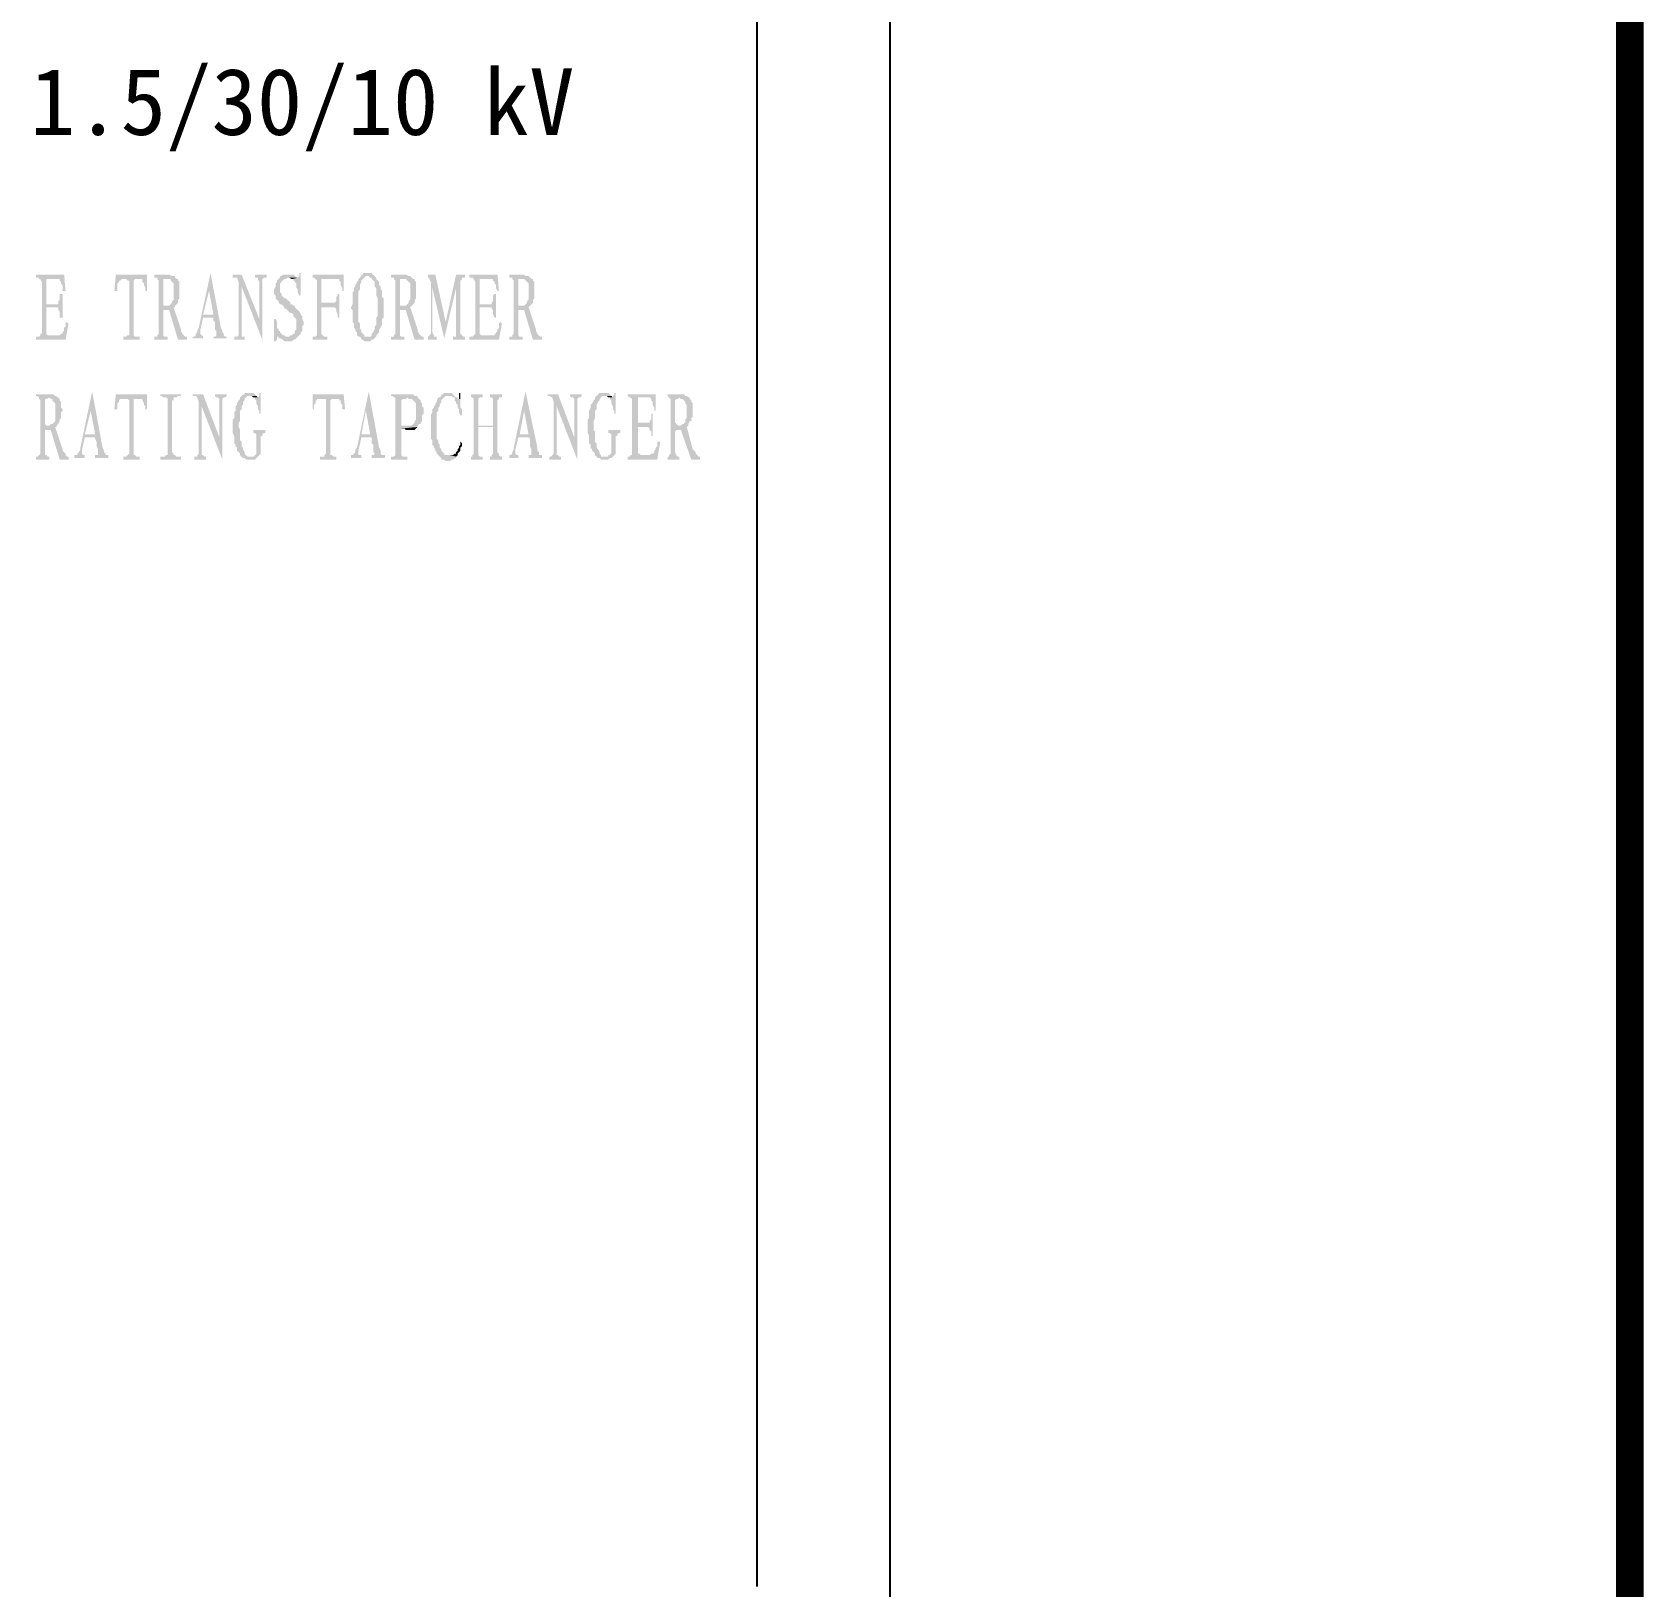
# Model space of a CAD drawing. Header units: millimetres. Extents: x 88585 to 99951, y -167251 to -159927.
# Drawn here: x 99889.6 to 99950.8, y -166009.4 to -165950.3 of the extents above; entities that cross this region are included whole.
import ezdxf

# ---------------------------------------------------------------- set-up
doc = ezdxf.new("R2010")
doc.units = ezdxf.units.MM
doc.header["$LTSCALE"] = 13
for name, color, linetype in [('1', 4, 'Continuous'), ('2', 3, 'Continuous'), ('PDF_Geometry', 7, 'Continuous')]:
    doc.layers.add(name, color=color, linetype=linetype)
doc.styles.add('PDF FangSong', font='simfang.ttf')

msp = doc.modelspace()

# ---------------------------------------------------------------- hatches: boundary and pattern name
at = {"layer": '2', "linetype": 'Continuous', "transparency": 33554559}
for points in [[(99890.82, -165959.548), (99889.753, -165959.548), (99889.753, -165959.661), (99889.809, -165959.661), (99889.865, -165959.661), (99889.865, -165959.717), (99890.596, -165959.717), (99890.652, -165959.717), (99890.652, -165959.773), (99890.708, -165959.829), (99890.708, -165959.885), (99890.764, -165959.941), (99890.764, -165960.054), (99890.764, -165960.166), (99890.876, -165960.166)], [(99889.866, -165959.717), (99889.922, -165959.717), (99889.978, -165959.829), (99889.978, -165961.795), (99889.922, -165961.795), (99889.922, -165961.851), (99889.866, -165961.907), (99890.315, -165961.851), (99890.259, -165961.851), (99890.203, -165961.851), (99890.146, -165961.795), (99890.146, -165961.739), (99890.146, -165960.784), (99890.54, -165960.784), (99890.146, -165960.672), (99890.146, -165959.717), (99890.596, -165959.717)], [(99893.966, -165959.548), (99892.786, -165959.548), (99892.73, -165960.166), (99892.842, -165960.166), (99892.842, -165960.054), (99892.842, -165959.941), (99892.842, -165959.885), (99892.899, -165959.829), (99892.899, -165959.773), (99892.955, -165959.773), (99893.011, -165959.717), (99893.067, -165959.717)], [(99893.966, -165959.548), (99893.067, -165959.717), (99893.741, -165959.717), (99893.797, -165959.717), (99893.797, -165959.773), (99893.797, -165959.829), (99893.853, -165959.885), (99893.853, -165959.941), (99893.91, -165960.054), (99893.91, -165960.166), (99893.966, -165960.166)], [(99893.067, -165959.717), (99893.123, -165959.717), (99893.179, -165959.717), (99893.235, -165959.773), (99893.292, -165959.773), (99893.292, -165961.795), (99893.292, -165961.851), (99893.235, -165961.851), (99893.179, -165961.907), (99893.123, -165961.907), (99893.067, -165961.907), (99893.067, -165962.02), (99893.685, -165962.02), (99893.685, -165961.907), (99893.629, -165961.907), (99893.572, -165961.907), (99893.516, -165961.907), (99893.46, -165961.851), (99893.46, -165961.795), (99893.46, -165959.773), (99893.516, -165959.717), (99893.572, -165959.717), (99893.685, -165959.717), (99893.741, -165959.717)], [(99894.752, -165959.548), (99894.247, -165959.548), (99894.247, -165959.661), (99894.303, -165959.661), (99894.359, -165959.661), (99894.359, -165959.717), (99894.415, -165959.773), (99894.415, -165961.795), (99894.359, -165961.851), (99894.359, -165961.907), (99894.303, -165961.907), (99894.247, -165961.907), (99894.247, -165962.02), (99894.752, -165962.02), (99894.752, -165961.907), (99894.696, -165961.907), (99894.64, -165961.907), (99894.584, -165961.851), (99894.584, -165961.795), (99894.584, -165960.952), (99894.584, -165960.896), (99894.64, -165960.896), (99894.696, -165960.896), (99894.808, -165960.896), (99894.977, -165960.784), (99895.033, -165960.784), (99894.696, -165960.728), (99894.64, -165960.728), (99894.584, -165960.728), (99894.584, -165960.672), (99894.584, -165959.773), (99894.584, -165959.717), (99894.64, -165959.717), (99894.752, -165959.717), (99895.089, -165959.717), (99895.033, -165959.661), (99895.033, -165959.604), (99894.977, -165959.604), (99894.921, -165959.604), (99894.808, -165959.548)], [(99895.089, -165959.717), (99894.752, -165959.717), (99894.808, -165959.717), (99894.864, -165959.717), (99894.864, -165959.773), (99894.921, -165959.829), (99894.977, -165959.885), (99894.977, -165959.941), (99894.977, -165960.054), (99894.977, -165960.11), (99894.977, -165960.222), (99894.977, -165960.278), (99894.977, -165960.335), (99894.977, -165960.447), (99894.977, -165960.503), (99894.921, -165960.559), (99894.921, -165960.615), (99894.864, -165960.672), (99894.808, -165960.728), (99894.752, -165960.728), (99894.696, -165960.728), (99895.033, -165960.784), (99895.033, -165960.728), (99895.089, -165960.672), (99895.145, -165960.615), (99895.145, -165960.559), (99895.145, -165960.503), (99895.201, -165960.447), (99895.201, -165960.391), (99895.201, -165960.335), (99895.201, -165960.222), (99895.201, -165960.166), (99895.201, -165960.054), (99895.201, -165959.998), (99895.201, -165959.885), (99895.201, -165959.829), (99895.145, -165959.773), (99895.145, -165959.717)], [(99896.381, -165959.492), (99895.932, -165961.57), (99895.875, -165961.683), (99895.875, -165961.739), (99895.819, -165961.795), (99895.819, -165961.851), (99895.763, -165961.907), (99895.707, -165961.907), (99895.707, -165961.963), (99896.1, -165961.963), (99896.1, -165961.907), (99896.044, -165961.851), (99895.988, -165961.795), (99895.988, -165961.683), (99896.1, -165961.177), (99896.493, -165961.177), (99896.1, -165961.065), (99896.325, -165960.166)], [(99896.381, -165959.492), (99896.325, -165960.166), (99896.493, -165961.065), (99896.1, -165961.065), (99896.493, -165961.177), (99896.493, -165961.289), (99896.549, -165961.346), (99896.549, -165961.402), (99896.549, -165961.514), (99896.549, -165961.57), (99896.549, -165961.626), (99896.606, -165961.683), (99896.606, -165961.739), (99896.606, -165961.795), (99896.606, -165961.851), (99896.549, -165961.907), (99896.493, -165961.907), (99896.493, -165961.963), (99896.999, -165961.963), (99896.999, -165961.907), (99896.943, -165961.907), (99896.886, -165961.851), (99896.886, -165961.795), (99896.83, -165961.739), (99896.83, -165961.683), (99896.774, -165961.57)], [(99897.56, -165959.548), (99897.223, -165959.548), (99897.223, -165959.661), (99897.28, -165959.661), (99897.336, -165959.661), (99897.392, -165959.661), (99897.448, -165959.829), (99897.56, -165959.998), (99898.347, -165962.02), (99898.234, -165961.233)], [(99898.515, -165959.548), (99898.066, -165959.548), (99898.066, -165959.661), (99898.122, -165959.661), (99898.178, -165959.661), (99898.178, -165959.717), (99898.234, -165959.829), (99898.234, -165961.233), (99898.347, -165962.02), (99898.347, -165959.773), (99898.347, -165959.717), (99898.403, -165959.661), (99898.515, -165959.661)], [(99899.245, -165959.548), (99899.189, -165959.548), (99899.133, -165959.548), (99899.077, -165959.604), (99899.021, -165959.604), (99899.021, -165959.661), (99898.964, -165959.717), (99898.908, -165959.773), (99898.908, -165959.829), (99898.852, -165959.885), (99898.852, -165959.941), (99898.852, -165959.998), (99898.796, -165960.11), (99898.796, -165960.166), (99898.796, -165960.278), (99898.852, -165960.335), (99898.852, -165960.391), (99898.852, -165960.447), (99898.908, -165960.503), (99898.964, -165960.559), (99898.964, -165960.615), (99899.021, -165960.672), (99899.077, -165960.672), (99899.133, -165960.728), (99899.189, -165960.784), (99899.189, -165960.84), (99899.245, -165960.84), (99899.301, -165960.896), (99899.358, -165960.952), (99899.414, -165961.009), (99899.47, -165961.009), (99899.526, -165961.065), (99899.526, -165961.121), (99899.582, -165961.177), (99899.638, -165961.233), (99899.638, -165961.289), (99899.638, -165961.346), (99899.638, -165961.402), (99899.638, -165961.514), (99899.638, -165961.57), (99899.638, -165961.626), (99899.582, -165961.683), (99899.582, -165961.739), (99899.582, -165961.795), (99899.526, -165961.795), (99899.47, -165961.851), (99899.414, -165961.851), (99899.358, -165961.907), (99899.301, -165961.907), (99898.908, -165961.907), (99898.964, -165961.907), (99898.964, -165961.963), (99899.021, -165961.963), (99899.133, -165962.02), (99899.189, -165962.076), (99899.245, -165962.076), (99899.358, -165962.076), (99899.414, -165962.076), (99899.47, -165962.076), (99899.526, -165962.02), (99899.582, -165962.02), (99899.638, -165961.963), (99899.695, -165961.907), (99899.751, -165961.851), (99899.807, -165961.795), (99899.807, -165961.739), (99899.863, -165961.683), (99899.863, -165961.626), (99899.863, -165961.514), (99899.919, -165961.458), (99899.919, -165961.402), (99899.919, -165961.346), (99899.863, -165961.233), (99899.863, -165961.177), (99899.863, -165961.121), (99899.807, -165961.065), (99899.807, -165961.009), (99899.751, -165960.952), (99899.695, -165960.896), (99899.638, -165960.84), (99899.582, -165960.784), (99899.582, -165960.728), (99899.526, -165960.728), (99899.47, -165960.672), (99899.414, -165960.672), (99899.414, -165960.615), (99899.358, -165960.559), (99899.301, -165960.503), (99899.245, -165960.447), (99899.189, -165960.447), (99899.133, -165960.391), (99899.077, -165960.335), (99899.077, -165960.278), (99899.021, -165960.222), (99899.021, -165960.166), (99899.021, -165960.11), (99899.021, -165960.054), (99899.021, -165959.998), (99899.021, -165959.885), (99899.077, -165959.829), (99899.077, -165959.773), (99899.133, -165959.773), (99899.189, -165959.717), (99899.245, -165959.717), (99899.301, -165959.661), (99899.358, -165959.661), (99899.638, -165959.661), (99899.582, -165959.604), (99899.526, -165959.548), (99899.47, -165959.548), (99899.414, -165959.548), (99899.358, -165959.548)], [(99899.639, -165959.661), (99899.358, -165959.661), (99899.47, -165959.717), (99899.695, -165959.661)], [(99899.807, -165959.492), (99899.751, -165959.492), (99899.751, -165959.604), (99899.695, -165959.661), (99899.47, -165959.717), (99899.526, -165959.717), (99899.526, -165959.773), (99899.582, -165959.773), (99899.582, -165959.829), (99899.638, -165959.885), (99899.638, -165959.941), (99899.638, -165960.054), (99899.695, -165960.11), (99899.695, -165960.222), (99899.751, -165960.335), (99899.807, -165960.335)], [(99901.436, -165959.548), (99900.256, -165959.548), (99900.256, -165959.661), (99900.313, -165959.661), (99901.267, -165959.717), (99901.267, -165959.773), (99901.324, -165959.829), (99901.324, -165959.885), (99901.324, -165959.941), (99901.38, -165960.054), (99901.38, -165960.166), (99901.436, -165960.166)], [(99900.312, -165959.661), (99900.369, -165959.717), (99900.425, -165959.773), (99900.425, -165959.829), (99900.425, -165961.851), (99900.369, -165961.907), (99900.312, -165961.907), (99900.256, -165961.907), (99900.256, -165962.02), (99900.818, -165962.02), (99900.818, -165961.907), (99900.762, -165961.907), (99900.706, -165961.907), (99900.649, -165961.851), (99900.593, -165961.795), (99900.593, -165960.784), (99901.099, -165960.784), (99900.593, -165960.615), (99900.593, -165959.717), (99901.267, -165959.717)], [(99902.391, -165959.492), (99902.335, -165959.492), (99902.222, -165959.492), (99902.166, -165959.492), (99902.166, -165959.548), (99902.11, -165959.548), (99902.11, -165959.604), (99902.054, -165959.661), (99901.998, -165959.717), (99901.998, -165959.773), (99901.941, -165959.829), (99901.885, -165959.941), (99901.885, -165959.998), (99901.829, -165960.054), (99901.829, -165960.11), (99901.829, -165960.166), (99901.773, -165960.222), (99901.773, -165960.278), (99901.773, -165960.391), (99901.773, -165960.447), (99901.773, -165960.503), (99901.773, -165960.615), (99901.773, -165960.672), (99901.717, -165960.784), (99901.717, -165960.84), (99901.773, -165960.896), (99901.773, -165960.952), (99901.773, -165961.065), (99901.773, -165961.121), (99901.773, -165961.177), (99901.773, -165961.289), (99901.773, -165961.346), (99901.829, -165961.402), (99901.829, -165961.458), (99901.829, -165961.57), (99901.885, -165961.626), (99901.885, -165961.683), (99901.941, -165961.739), (99901.941, -165961.851), (99901.998, -165961.907), (99902.054, -165961.907), (99902.391, -165961.907), (99902.335, -165961.907), (99902.278, -165961.907), (99902.222, -165961.907), (99902.222, -165961.851), (99902.166, -165961.795), (99902.11, -165961.739), (99902.11, -165961.683), (99902.054, -165961.57), (99902.054, -165961.514), (99902.054, -165961.458), (99902.054, -165961.402), (99901.998, -165961.346), (99901.998, -165961.289), (99901.998, -165961.177), (99901.998, -165961.121), (99901.998, -165961.009), (99901.998, -165960.952), (99901.998, -165960.84), (99901.998, -165960.784), (99901.998, -165960.728), (99901.998, -165960.672), (99901.998, -165960.559), (99901.998, -165960.503), (99901.998, -165960.391), (99901.998, -165960.335), (99901.998, -165960.278), (99901.998, -165960.166), (99902.054, -165960.11), (99902.054, -165960.054), (99902.054, -165959.998), (99902.054, -165959.941), (99902.11, -165959.829), (99902.11, -165959.773), (99902.166, -165959.717), (99902.222, -165959.661), (99902.278, -165959.604), (99902.335, -165959.604), (99902.615, -165959.604), (99902.559, -165959.548), (99902.503, -165959.492), (99902.447, -165959.492)], [(99902.615, -165959.604), (99902.334, -165959.604), (99902.391, -165959.604), (99902.447, -165959.661), (99902.503, -165959.661), (99902.503, -165959.717), (99902.559, -165959.773), (99902.615, -165959.829), (99902.615, -165959.941), (99902.615, -165959.998), (99902.671, -165960.054), (99902.671, -165960.166), (99902.671, -165960.222), (99902.671, -165960.278), (99902.671, -165960.335), (99902.728, -165960.447), (99902.728, -165960.503), (99902.728, -165960.615), (99902.728, -165960.672), (99902.728, -165960.784), (99902.728, -165960.84), (99902.728, -165960.952), (99902.728, -165961.009), (99902.728, -165961.121), (99902.671, -165961.177), (99902.671, -165961.233), (99902.671, -165961.346), (99902.671, -165961.402), (99902.671, -165961.458), (99902.615, -165961.514), (99902.615, -165961.57), (99902.615, -165961.626), (99902.559, -165961.739), (99902.503, -165961.795), (99902.503, -165961.851), (99902.447, -165961.907), (99902.391, -165961.907), (99902.054, -165961.907), (99902.11, -165961.963), (99902.11, -165962.02), (99902.166, -165962.02), (99902.222, -165962.076), (99902.278, -165962.076), (99902.334, -165962.076), (99902.391, -165962.076), (99902.447, -165962.076), (99902.503, -165962.02), (99902.559, -165962.02), (99902.615, -165961.963), (99902.671, -165961.907), (99902.671, -165961.851), (99902.728, -165961.795), (99902.784, -165961.739), (99902.784, -165961.683), (99902.784, -165961.626), (99902.84, -165961.57), (99902.84, -165961.514), (99902.896, -165961.458), (99902.896, -165961.402), (99902.896, -165961.289), (99902.896, -165961.233), (99902.952, -165961.177), (99902.952, -165961.065), (99902.952, -165961.009), (99902.952, -165960.952), (99902.952, -165960.84), (99902.952, -165960.784), (99902.952, -165960.728), (99902.952, -165960.615), (99902.952, -165960.559), (99902.952, -165960.447), (99902.896, -165960.391), (99902.896, -165960.335), (99902.896, -165960.222), (99902.896, -165960.166), (99902.84, -165960.11), (99902.84, -165960.054), (99902.84, -165959.998), (99902.784, -165959.941), (99902.784, -165959.829), (99902.728, -165959.773), (99902.671, -165959.717), (99902.671, -165959.661)], [(99903.739, -165959.548), (99903.233, -165959.548), (99903.233, -165959.661), (99903.289, -165959.661), (99903.346, -165959.661), (99903.346, -165959.717), (99903.402, -165959.773), (99903.402, -165961.795), (99903.346, -165961.851), (99903.346, -165961.907), (99903.289, -165961.907), (99903.233, -165961.907), (99903.233, -165962.02), (99903.739, -165962.02), (99903.739, -165961.907), (99903.683, -165961.907), (99903.626, -165961.907), (99903.57, -165961.851), (99903.57, -165961.795), (99903.57, -165960.952), (99903.57, -165960.896), (99903.626, -165960.896), (99903.683, -165960.896), (99903.795, -165960.896), (99903.963, -165960.784), (99903.683, -165960.728), (99903.626, -165960.728), (99903.57, -165960.728), (99903.57, -165960.672), (99903.57, -165959.773), (99903.57, -165959.717), (99903.626, -165959.717), (99903.683, -165959.717), (99904.076, -165959.717), (99904.02, -165959.661), (99903.963, -165959.604), (99903.907, -165959.604), (99903.795, -165959.548)], [(99904.076, -165959.717), (99903.682, -165959.717), (99903.795, -165959.717), (99903.851, -165959.773), (99903.907, -165959.829), (99903.963, -165959.885), (99903.963, -165959.941), (99903.963, -165960.054), (99903.963, -165960.11), (99903.963, -165960.222), (99903.963, -165960.278), (99903.963, -165960.335), (99903.963, -165960.447), (99903.963, -165960.503), (99903.907, -165960.559), (99903.907, -165960.615), (99903.851, -165960.672), (99903.795, -165960.728), (99903.739, -165960.728), (99903.682, -165960.728), (99903.963, -165960.784), (99904.019, -165960.728), (99904.076, -165960.672), (99904.132, -165960.615), (99904.132, -165960.559), (99904.132, -165960.503), (99904.188, -165960.447), (99904.188, -165960.391), (99904.188, -165960.335), (99904.188, -165960.222), (99904.188, -165960.166), (99904.188, -165960.054), (99904.188, -165959.998), (99904.188, -165959.885), (99904.188, -165959.829), (99904.132, -165959.773), (99904.132, -165959.717)], [(99904.918, -165959.548), (99904.637, -165959.548), (99904.637, -165959.661), (99904.694, -165959.661), (99904.694, -165959.717), (99904.75, -165959.829), (99904.806, -165960.054), (99905.255, -165961.963), (99905.311, -165961.346)], [(99906.042, -165959.548), (99905.705, -165959.548), (99905.311, -165961.346), (99905.255, -165961.963), (99905.705, -165960.054), (99905.873, -165959.829), (99905.873, -165959.773), (99905.929, -165959.717), (99905.929, -165959.661), (99905.985, -165959.661), (99906.042, -165959.661)], [(99907.277, -165959.548), (99906.21, -165959.548), (99906.21, -165959.661), (99906.266, -165959.661), (99906.322, -165959.661), (99906.379, -165959.717), (99907.053, -165959.717), (99907.109, -165959.717), (99907.109, -165959.773), (99907.165, -165959.829), (99907.165, -165959.885), (99907.221, -165959.941), (99907.221, -165960.054), (99907.277, -165960.166), (99907.333, -165960.166)], [(99906.379, -165959.717), (99906.435, -165959.829), (99906.435, -165961.795), (99906.379, -165961.851), (99906.322, -165961.907), (99906.772, -165961.851), (99906.716, -165961.851), (99906.659, -165961.851), (99906.603, -165961.795), (99906.603, -165961.739), (99906.603, -165960.784), (99907.053, -165960.784), (99906.603, -165960.672), (99906.603, -165959.717), (99907.053, -165959.717)], [(99908.232, -165959.548), (99907.726, -165959.548), (99907.726, -165959.661), (99907.783, -165959.661), (99907.839, -165959.661), (99907.839, -165959.717), (99907.895, -165959.773), (99907.895, -165961.795), (99907.839, -165961.851), (99907.839, -165961.907), (99907.783, -165961.907), (99907.726, -165961.907), (99907.726, -165962.02), (99908.232, -165962.02), (99908.232, -165961.907), (99908.176, -165961.907), (99908.12, -165961.907), (99908.063, -165961.851), (99908.063, -165961.795), (99908.063, -165960.952), (99908.063, -165960.896), (99908.12, -165960.896), (99908.176, -165960.896), (99908.288, -165960.896), (99908.457, -165960.784), (99908.176, -165960.728), (99908.12, -165960.728), (99908.063, -165960.728), (99908.063, -165960.672), (99908.063, -165959.773), (99908.063, -165959.717), (99908.12, -165959.717), (99908.176, -165959.717), (99908.569, -165959.717), (99908.513, -165959.661), (99908.457, -165959.604), (99908.344, -165959.604), (99908.288, -165959.548)], [(99908.569, -165959.717), (99908.176, -165959.717), (99908.232, -165959.717), (99908.288, -165959.717), (99908.344, -165959.773), (99908.401, -165959.829), (99908.457, -165959.885), (99908.457, -165959.941), (99908.457, -165960.054), (99908.457, -165960.11), (99908.457, -165960.222), (99908.457, -165960.278), (99908.457, -165960.335), (99908.457, -165960.447), (99908.457, -165960.503), (99908.401, -165960.559), (99908.401, -165960.615), (99908.344, -165960.672), (99908.288, -165960.728), (99908.232, -165960.728), (99908.176, -165960.728), (99908.457, -165960.784), (99908.513, -165960.728), (99908.569, -165960.672), (99908.625, -165960.615), (99908.625, -165960.559), (99908.625, -165960.503), (99908.681, -165960.447), (99908.681, -165960.391), (99908.681, -165960.335), (99908.681, -165960.222), (99908.681, -165960.166), (99908.681, -165960.054), (99908.681, -165959.998), (99908.681, -165959.885), (99908.681, -165959.829), (99908.625, -165959.773), (99908.625, -165959.717)], [(99890.764, -165960.278), (99890.652, -165960.278), (99890.652, -165960.335), (99890.652, -165960.391), (99890.652, -165960.503), (99890.596, -165960.559), (99890.596, -165960.615), (99890.596, -165960.672), (99890.146, -165960.672), (99890.54, -165960.784), (99890.596, -165960.784), (99890.596, -165960.84), (99890.596, -165960.896), (99890.652, -165960.952), (99890.652, -165961.065), (99890.652, -165961.177), (99890.764, -165961.177)], [(99897.448, -165959.829), (99897.448, -165961.795), (99897.448, -165961.851), (99897.392, -165961.907), (99897.336, -165961.907), (99897.28, -165961.907), (99897.28, -165962.02), (99897.673, -165962.02), (99897.673, -165961.907), (99897.617, -165961.907), (99897.56, -165961.907), (99897.56, -165961.851), (99897.56, -165961.795), (99897.56, -165959.998)], [(99901.267, -165960.278), (99901.211, -165960.278), (99901.211, -165960.335), (99901.155, -165960.391), (99901.155, -165960.503), (99901.155, -165960.559), (99901.099, -165960.615), (99900.593, -165960.615), (99901.099, -165960.784), (99901.155, -165960.84), (99901.155, -165960.896), (99901.155, -165960.952), (99901.211, -165961.065), (99901.211, -165961.177), (99901.267, -165961.177)], [(99904.75, -165959.829), (99904.75, -165961.795), (99904.694, -165961.851), (99904.637, -165961.907), (99904.637, -165962.02), (99904.974, -165962.02), (99904.974, -165961.907), (99904.918, -165961.907), (99904.862, -165961.907), (99904.862, -165961.851), (99904.806, -165961.739), (99904.806, -165960.054)], [(99905.873, -165959.829), (99905.705, -165960.054), (99905.705, -165961.795), (99905.705, -165961.851), (99905.705, -165961.907), (99905.648, -165961.907), (99905.592, -165961.907), (99905.592, -165962.02), (99906.042, -165962.02), (99906.042, -165961.907), (99905.985, -165961.907), (99905.929, -165961.851), (99905.873, -165961.795)], [(99907.221, -165960.278), (99907.165, -165960.278), (99907.109, -165960.335), (99907.109, -165960.391), (99907.109, -165960.503), (99907.109, -165960.559), (99907.052, -165960.615), (99907.052, -165960.672), (99906.603, -165960.672), (99907.052, -165960.784), (99907.052, -165960.84), (99907.109, -165960.896), (99907.109, -165960.952), (99907.109, -165961.065), (99907.165, -165961.177), (99907.221, -165961.177)], [(99894.977, -165960.784), (99894.808, -165960.896), (99895.145, -165962.02), (99895.482, -165962.02), (99895.482, -165961.907), (99895.426, -165961.907), (99895.37, -165961.851), (99895.314, -165961.795), (99895.258, -165961.683), (99895.258, -165961.626)], [(99903.963, -165960.784), (99903.795, -165960.896), (99904.132, -165962.02), (99904.469, -165962.02), (99904.469, -165961.907), (99904.413, -165961.907), (99904.357, -165961.851), (99904.3, -165961.795), (99904.244, -165961.683), (99904.244, -165961.626)], [(99908.457, -165960.784), (99908.288, -165960.896), (99908.625, -165962.02), (99908.962, -165962.02), (99908.962, -165961.907), (99908.906, -165961.907), (99908.85, -165961.851), (99908.794, -165961.795), (99908.738, -165961.683), (99908.738, -165961.626)], [(99890.877, -165961.346), (99890.877, -165961.402), (99890.877, -165961.514), (99890.82, -165961.57), (99890.82, -165961.626), (99890.82, -165961.683), (99890.764, -165961.739), (99890.764, -165961.795), (99890.708, -165961.795), (99890.652, -165961.851), (99890.596, -165961.851), (99890.54, -165961.851), (99890.483, -165961.851), (99890.371, -165961.851), (99890.315, -165961.851), (99889.866, -165961.907), (99889.809, -165961.907), (99889.753, -165961.907), (99889.753, -165962.02), (99890.877, -165962.02), (99890.989, -165961.402)], [(99898.852, -165961.233), (99898.796, -165961.233), (99898.796, -165962.076), (99898.852, -165962.076), (99898.908, -165962.02), (99898.908, -165961.963), (99898.908, -165961.907), (99899.302, -165961.907), (99899.245, -165961.907), (99899.189, -165961.851), (99899.133, -165961.851), (99899.077, -165961.795), (99899.021, -165961.739), (99899.021, -165961.683), (99898.965, -165961.683), (99898.965, -165961.626), (99898.908, -165961.57), (99898.908, -165961.458), (99898.908, -165961.402), (99898.908, -165961.346)], [(99907.39, -165961.346), (99907.333, -165961.402), (99907.333, -165961.514), (99907.333, -165961.57), (99907.277, -165961.626), (99907.277, -165961.683), (99907.221, -165961.739), (99907.221, -165961.795), (99907.165, -165961.795), (99907.165, -165961.851), (99907.109, -165961.851), (99906.996, -165961.851), (99906.94, -165961.851), (99906.884, -165961.851), (99906.772, -165961.851), (99906.322, -165961.907), (99906.266, -165961.907), (99906.21, -165961.907), (99906.21, -165962.02), (99907.333, -165962.02), (99907.446, -165961.402)], [(99891.887, -165963.985), (99891.438, -165966.12), (99891.438, -165966.176), (99891.382, -165966.288), (99891.326, -165966.344), (99891.326, -165966.401), (99891.27, -165966.401), (99891.213, -165966.401), (99891.213, -165966.513), (99891.607, -165966.513), (99891.607, -165966.401), (99891.55, -165966.401), (99891.494, -165966.344), (99891.494, -165966.288), (99891.494, -165966.232), (99891.607, -165965.727), (99892, -165965.727), (99891.607, -165965.614), (99891.831, -165964.716)], [(99891.887, -165963.985), (99891.831, -165964.716), (99892, -165965.614), (99891.607, -165965.614), (99892, -165965.727), (99892, -165965.783), (99892.056, -165965.895), (99892.056, -165965.951), (99892.056, -165966.007), (99892.056, -165966.064), (99892.112, -165966.176), (99892.112, -165966.232), (99892.112, -165966.288), (99892.112, -165966.344), (99892.112, -165966.401), (99892.056, -165966.401), (99892, -165966.401), (99892, -165966.513), (99892.505, -165966.513), (99892.505, -165966.401), (99892.449, -165966.401), (99892.393, -165966.401), (99892.393, -165966.344), (99892.337, -165966.288), (99892.337, -165966.232), (99892.281, -165966.12)], [(99902.391, -165963.985), (99901.941, -165966.12), (99901.885, -165966.176), (99901.885, -165966.288), (99901.829, -165966.344), (99901.773, -165966.401), (99901.717, -165966.401), (99901.717, -165966.513), (99902.11, -165966.513), (99902.11, -165966.401), (99901.998, -165966.401), (99901.998, -165966.344), (99901.998, -165966.288), (99901.998, -165966.232), (99902.11, -165965.727), (99902.503, -165965.727), (99902.11, -165965.614), (99902.278, -165964.716)], [(99902.391, -165963.985), (99902.278, -165964.716), (99902.447, -165965.614), (99902.11, -165965.614), (99902.503, -165965.727), (99902.503, -165965.783), (99902.503, -165965.895), (99902.503, -165965.951), (99902.559, -165966.007), (99902.559, -165966.064), (99902.559, -165966.176), (99902.559, -165966.232), (99902.559, -165966.288), (99902.615, -165966.344), (99902.559, -165966.401), (99902.503, -165966.401), (99902.503, -165966.513), (99903.009, -165966.513), (99903.009, -165966.401), (99902.952, -165966.401), (99902.896, -165966.401), (99902.84, -165966.344), (99902.84, -165966.288), (99902.84, -165966.232), (99902.784, -165966.12)], [(99908.344, -165963.985), (99907.895, -165966.12), (99907.895, -165966.176), (99907.839, -165966.288), (99907.839, -165966.344), (99907.783, -165966.401), (99907.727, -165966.401), (99907.727, -165966.513), (99908.064, -165966.513), (99908.064, -165966.401), (99908.007, -165966.401), (99907.951, -165966.344), (99907.951, -165966.288), (99907.951, -165966.232), (99908.064, -165965.727), (99908.457, -165965.727), (99908.12, -165965.614), (99908.288, -165964.716)], [(99908.344, -165963.985), (99908.288, -165964.716), (99908.457, -165965.614), (99908.12, -165965.614), (99908.457, -165965.727), (99908.513, -165965.783), (99908.513, -165965.895), (99908.513, -165965.951), (99908.513, -165966.007), (99908.513, -165966.064), (99908.569, -165966.176), (99908.569, -165966.232), (99908.569, -165966.288), (99908.569, -165966.344), (99908.569, -165966.401), (99908.457, -165966.401), (99908.457, -165966.513), (99908.962, -165966.513), (99908.962, -165966.401), (99908.906, -165966.401), (99908.85, -165966.401), (99908.85, -165966.344), (99908.85, -165966.288), (99908.794, -165966.232), (99908.794, -165966.12)], [(99890.259, -165964.098), (99889.753, -165964.098), (99889.753, -165964.154), (99889.809, -165964.154), (99889.865, -165964.21), (99889.865, -165964.266), (99889.922, -165964.322), (99889.922, -165966.344), (99889.865, -165966.401), (99889.809, -165966.457), (99889.753, -165966.457), (99889.753, -165966.569), (99890.259, -165966.569), (99890.259, -165966.457), (99890.202, -165966.457), (99890.146, -165966.401), (99890.09, -165966.401), (99890.09, -165966.288), (99890.09, -165965.502), (99890.09, -165965.446), (99890.146, -165965.446), (99890.202, -165965.446), (99890.315, -165965.446), (99890.483, -165965.333), (99890.539, -165965.333), (99890.202, -165965.277), (99890.146, -165965.277), (99890.09, -165965.221), (99890.09, -165965.165), (99890.09, -165964.322), (99890.09, -165964.266), (99890.146, -165964.266), (99890.259, -165964.21), (99890.596, -165964.21), (99890.539, -165964.21), (99890.539, -165964.154), (99890.483, -165964.154), (99890.427, -165964.098), (99890.315, -165964.098)], [(99890.596, -165964.21), (99890.259, -165964.21), (99890.315, -165964.266), (99890.371, -165964.266), (99890.371, -165964.322), (99890.427, -165964.379), (99890.483, -165964.435), (99890.483, -165964.491), (99890.483, -165964.547), (99890.483, -165964.659), (99890.483, -165964.772), (99890.483, -165964.828), (99890.483, -165964.884), (99890.483, -165964.996), (99890.483, -165965.053), (99890.483, -165965.109), (99890.427, -165965.165), (99890.371, -165965.221), (99890.315, -165965.221), (99890.259, -165965.277), (99890.203, -165965.277), (99890.54, -165965.333), (99890.54, -165965.277), (99890.596, -165965.221), (99890.652, -165965.109), (99890.652, -165965.053), (99890.708, -165964.996), (99890.708, -165964.94), (99890.708, -165964.884), (99890.708, -165964.772), (99890.764, -165964.716), (99890.764, -165964.659), (99890.708, -165964.603), (99890.708, -165964.491), (99890.708, -165964.435), (99890.708, -165964.379), (99890.652, -165964.322), (99890.652, -165964.266)], [(99893.966, -165964.098), (99892.786, -165964.098), (99892.73, -165964.659), (99892.842, -165964.659), (99892.842, -165964.547), (99892.842, -165964.491), (99892.842, -165964.435), (99892.899, -165964.379), (99892.899, -165964.322), (99892.955, -165964.266), (99893.011, -165964.266), (99893.067, -165964.266)], [(99893.966, -165964.098), (99893.067, -165964.266), (99893.741, -165964.266), (99893.797, -165964.266), (99893.797, -165964.322), (99893.853, -165964.435), (99893.853, -165964.491), (99893.91, -165964.547), (99893.91, -165964.659), (99893.966, -165964.659)], [(99893.067, -165964.266), (99893.123, -165964.266), (99893.179, -165964.266), (99893.235, -165964.266), (99893.292, -165964.322), (99893.292, -165966.344), (99893.235, -165966.401), (99893.179, -165966.457), (99893.123, -165966.457), (99893.067, -165966.457), (99893.067, -165966.569), (99893.685, -165966.569), (99893.685, -165966.457), (99893.629, -165966.457), (99893.572, -165966.457), (99893.516, -165966.401), (99893.46, -165966.401), (99893.46, -165966.344), (99893.46, -165964.322), (99893.46, -165964.266), (99893.516, -165964.266), (99893.572, -165964.266), (99893.685, -165964.266), (99893.741, -165964.266)], [(99895.257, -165964.098), (99894.471, -165964.098), (99894.471, -165964.154), (99894.527, -165964.154), (99894.583, -165964.21), (99894.64, -165964.21), (99894.696, -165964.21), (99894.752, -165964.266), (99894.752, -165964.322), (99894.752, -165966.344), (99894.752, -165966.401), (99894.696, -165966.401), (99894.64, -165966.457), (99894.583, -165966.457), (99894.471, -165966.457), (99894.471, -165966.569), (99895.257, -165966.569), (99895.257, -165966.457), (99895.145, -165966.457), (99895.089, -165966.457), (99895.033, -165966.401), (99894.977, -165966.401), (99894.977, -165966.344), (99894.92, -165966.288), (99894.92, -165964.322), (99894.977, -165964.322), (99894.977, -165964.266), (99894.977, -165964.21), (99895.033, -165964.21), (99895.089, -165964.21), (99895.145, -165964.154), (99895.257, -165964.154)], [(99896.1, -165964.098), (99895.707, -165964.098), (99895.707, -165964.154), (99895.819, -165964.154), (99895.875, -165964.21), (99895.931, -165964.379), (99896.044, -165964.547), (99896.83, -165966.569), (99896.718, -165965.727)], [(99895.932, -165964.379), (99895.932, -165966.344), (99895.875, -165966.401), (99895.875, -165966.457), (99895.763, -165966.457), (99895.763, -165966.569), (99896.212, -165966.569), (99896.212, -165966.457), (99896.156, -165966.457), (99896.1, -165966.401), (99896.044, -165966.401), (99896.044, -165966.288), (99896.044, -165964.547)], [(99896.999, -165964.098), (99896.549, -165964.098), (99896.549, -165964.154), (99896.605, -165964.21), (99896.662, -165964.21), (99896.718, -165964.266), (99896.718, -165964.322), (99896.718, -165965.727), (99896.83, -165966.569), (99896.83, -165964.322), (99896.83, -165964.266), (99896.886, -165964.21), (99896.942, -165964.21), (99896.999, -165964.154)], [(99897.841, -165964.042), (99897.785, -165964.042), (99897.729, -165964.042), (99897.673, -165964.042), (99897.673, -165964.098), (99897.616, -165964.098), (99897.56, -165964.154), (99897.504, -165964.21), (99897.504, -165964.266), (99897.448, -165964.322), (99897.392, -165964.435), (99897.392, -165964.491), (99897.336, -165964.547), (99897.336, -165964.603), (99897.336, -165964.716), (99897.279, -165964.772), (99897.279, -165964.828), (99897.279, -165964.884), (99897.279, -165964.996), (99897.223, -165965.053), (99897.223, -165965.165), (99897.223, -165965.221), (99897.223, -165965.333), (99897.223, -165965.39), (99897.223, -165965.502), (99897.223, -165965.558), (99897.279, -165965.67), (99897.279, -165965.727), (99897.279, -165965.783), (99897.279, -165965.839), (99897.279, -165965.951), (99897.336, -165966.007), (99897.336, -165966.064), (99897.392, -165966.12), (99897.392, -165966.176), (99897.392, -165966.232), (99897.448, -165966.288), (99897.504, -165966.344), (99897.504, -165966.401), (99897.56, -165966.457), (99897.616, -165966.513), (99897.673, -165966.513), (99897.729, -165966.569), (99897.785, -165966.569), (99897.841, -165966.569), (99897.897, -165966.569), (99898.01, -165966.569), (99898.066, -165966.569), (99898.122, -165966.513), (99897.841, -165966.457), (99897.785, -165966.457), (99897.729, -165966.401), (99897.673, -165966.344), (99897.673, -165966.288), (99897.616, -165966.176), (99897.616, -165966.12), (99897.56, -165966.064), (99897.56, -165966.007), (99897.56, -165965.951), (99897.56, -165965.895), (99897.504, -165965.839), (99897.504, -165965.727), (99897.504, -165965.67), (99897.504, -165965.614), (99897.504, -165965.502), (99897.504, -165965.446), (99897.448, -165965.333), (99897.448, -165965.277), (99897.448, -165965.165), (99897.504, -165965.109), (99897.504, -165964.996), (99897.504, -165964.94), (99897.504, -165964.884), (99897.504, -165964.772), (99897.504, -165964.716), (99897.56, -165964.659), (99897.56, -165964.603), (99897.56, -165964.547), (99897.616, -165964.491), (99897.616, -165964.379), (99897.673, -165964.322), (99897.673, -165964.266), (99897.729, -165964.21), (99897.785, -165964.154), (99897.841, -165964.154), (99898.122, -165964.154), (99898.066, -165964.098), (99898.01, -165964.042), (99897.953, -165964.042), (99897.897, -165964.042)], [(99898.122, -165964.154), (99897.841, -165964.154), (99897.897, -165964.154), (99897.954, -165964.154), (99898.01, -165964.21), (99898.066, -165964.21), (99898.178, -165964.21)], [(99898.291, -165964.042), (99898.234, -165964.042), (99898.234, -165964.098), (99898.234, -165964.154), (99898.178, -165964.21), (99898.066, -165964.21), (99898.066, -165964.266), (99898.122, -165964.322), (99898.122, -165964.379), (99898.122, -165964.435), (99898.178, -165964.547), (99898.178, -165964.659), (99898.234, -165964.716), (99898.234, -165964.828), (99898.291, -165964.828), (99898.291, -165964.716), (99898.291, -165964.659), (99898.291, -165964.547), (99898.291, -165964.491), (99898.291, -165964.435), (99898.291, -165964.379), (99898.291, -165964.322), (99898.291, -165964.266), (99898.291, -165964.154), (99898.291, -165964.098)], [(99901.436, -165964.098), (99900.256, -165964.098), (99900.256, -165964.659), (99900.313, -165964.659), (99900.313, -165964.547), (99900.313, -165964.491), (99900.369, -165964.435), (99900.369, -165964.379), (99900.369, -165964.322), (99900.425, -165964.322), (99900.425, -165964.266), (99900.481, -165964.266), (99900.593, -165964.266)], [(99900.593, -165964.266), (99900.65, -165964.266), (99900.706, -165964.266), (99900.762, -165964.266), (99900.762, -165964.322), (99900.762, -165966.344), (99900.706, -165966.401), (99900.706, -165966.457), (99900.65, -165966.457), (99900.537, -165966.457), (99900.537, -165966.569), (99901.155, -165966.569), (99901.155, -165966.457), (99901.099, -165966.457), (99901.043, -165966.457), (99900.987, -165966.401), (99900.93, -165966.401), (99900.93, -165966.344), (99900.93, -165964.322), (99900.987, -165964.266), (99901.099, -165964.266), (99901.155, -165964.266), (99901.267, -165964.266)], [(99901.436, -165964.098), (99900.593, -165964.266), (99901.267, -165964.266), (99901.267, -165964.322), (99901.324, -165964.322), (99901.324, -165964.435), (99901.38, -165964.491), (99901.38, -165964.547), (99901.38, -165964.659), (99901.492, -165964.659)], [(99903.851, -165964.098), (99903.233, -165964.098), (99903.233, -165964.154), (99903.289, -165964.154), (99903.346, -165964.21), (99903.402, -165964.21), (99903.851, -165964.21), (99903.907, -165964.266), (99903.963, -165964.266), (99904.02, -165964.266), (99904.076, -165964.322), (99904.132, -165964.379), (99904.188, -165964.435), (99904.188, -165964.491), (99904.188, -165964.547), (99904.188, -165964.659), (99904.188, -165964.716), (99904.188, -165964.828), (99904.188, -165964.884), (99904.188, -165964.94), (99904.188, -165965.053), (99904.132, -165965.109), (99904.132, -165965.165), (99904.076, -165965.221), (99904.02, -165965.277), (99903.963, -165965.277), (99903.907, -165965.277), (99903.851, -165965.277), (99904.244, -165965.333), (99904.244, -165965.277), (99904.3, -165965.221), (99904.357, -165965.221), (99904.357, -165965.165), (99904.413, -165965.109), (99904.413, -165965.053), (99904.413, -165964.996), (99904.413, -165964.884), (99904.469, -165964.828), (99904.469, -165964.716), (99904.469, -165964.603), (99904.413, -165964.547), (99904.413, -165964.491), (99904.413, -165964.435), (99904.357, -165964.379), (99904.357, -165964.322), (99904.3, -165964.266), (99904.244, -165964.21), (99904.244, -165964.154), (99904.188, -165964.154), (99904.132, -165964.154), (99904.076, -165964.098), (99904.02, -165964.098), (99903.907, -165964.098)], [(99903.402, -165964.21), (99903.402, -165964.266), (99903.402, -165964.322), (99903.402, -165966.344), (99903.402, -165966.401), (99903.346, -165966.457), (99903.289, -165966.457), (99903.233, -165966.457), (99903.233, -165966.569), (99903.851, -165966.569), (99903.851, -165966.457), (99903.739, -165966.457), (99903.683, -165966.457), (99903.626, -165966.401), (99903.626, -165966.344), (99903.626, -165966.288), (99903.626, -165965.39), (99904.244, -165965.333), (99903.851, -165965.277), (99903.739, -165965.277), (99903.683, -165965.277), (99903.626, -165965.277), (99903.626, -165965.221), (99903.626, -165964.322), (99903.683, -165964.266), (99903.795, -165964.266), (99903.851, -165964.21)], [(99905.143, -165964.098), (99905.143, -165964.154), (99905.087, -165964.21), (99905.031, -165964.21), (99904.974, -165964.322), (99904.974, -165964.379), (99904.918, -165964.435), (99904.918, -165964.491), (99904.862, -165964.547), (99904.862, -165964.603), (99904.806, -165964.659), (99904.806, -165964.716), (99904.806, -165964.772), (99904.75, -165964.884), (99904.75, -165964.94), (99904.75, -165964.996), (99904.75, -165965.109), (99904.75, -165965.165), (99904.75, -165965.221), (99904.75, -165965.333), (99904.75, -165965.446), (99904.75, -165965.502), (99904.75, -165965.558), (99904.75, -165965.67), (99904.75, -165965.727), (99904.75, -165965.783), (99904.806, -165965.839), (99904.806, -165965.951), (99904.806, -165966.007), (99904.862, -165966.064), (99904.862, -165966.12), (99904.918, -165966.176), (99904.918, -165966.232), (99904.974, -165966.288), (99904.974, -165966.344), (99905.031, -165966.401), (99905.087, -165966.457), (99905.143, -165966.513), (99905.143, -165966.569), (99905.199, -165966.569), (99905.255, -165966.569), (99905.311, -165966.625), (99905.368, -165966.625), (99905.424, -165966.625), (99905.48, -165966.625), (99905.536, -165966.569), (99905.592, -165966.569), (99905.648, -165966.513), (99905.705, -165966.513), (99905.705, -165966.457), (99905.48, -165966.401), (99905.424, -165966.401), (99905.368, -165966.401), (99905.311, -165966.401), (99905.255, -165966.401), (99905.255, -165966.344), (99905.199, -165966.288), (99905.143, -165966.232), (99905.143, -165966.176), (99905.087, -165966.12), (99905.087, -165966.064), (99905.087, -165966.007), (99905.031, -165965.951), (99905.031, -165965.895), (99905.031, -165965.839), (99904.974, -165965.783), (99904.974, -165965.67), (99904.974, -165965.614), (99904.974, -165965.558), (99904.974, -165965.446), (99904.974, -165965.39), (99904.974, -165965.277), (99904.974, -165965.165), (99904.974, -165965.109), (99904.974, -165964.996), (99904.974, -165964.94), (99904.974, -165964.884), (99904.974, -165964.772), (99905.031, -165964.716), (99905.031, -165964.659), (99905.031, -165964.603), (99905.087, -165964.547), (99905.087, -165964.491), (99905.143, -165964.379), (99905.143, -165964.322), (99905.199, -165964.266), (99905.255, -165964.21), (99905.311, -165964.154), (99905.368, -165964.154)], [(99905.424, -165964.042), (99905.367, -165964.042), (99905.311, -165964.042), (99905.255, -165964.042), (99905.199, -165964.098), (99905.143, -165964.098), (99905.367, -165964.154), (99905.424, -165964.154), (99905.48, -165964.154), (99905.536, -165964.154), (99905.592, -165964.21), (99905.648, -165964.21), (99905.648, -165964.266), (99905.648, -165964.322), (99905.704, -165964.379), (99905.704, -165964.435), (99905.761, -165964.491), (99905.761, -165964.603), (99905.817, -165964.659), (99905.817, -165964.772), (99905.873, -165964.884), (99905.929, -165964.884), (99905.929, -165964.828), (99905.929, -165964.716), (99905.929, -165964.659), (99905.873, -165964.603), (99905.873, -165964.491), (99905.873, -165964.435), (99905.873, -165964.379), (99905.873, -165964.322), (99905.873, -165964.266), (99905.817, -165964.266), (99905.761, -165964.266), (99905.761, -165964.21), (99905.704, -165964.21), (99905.648, -165964.154), (99905.592, -165964.098), (99905.536, -165964.042), (99905.48, -165964.042)], [(99905.873, -165964.042), (99905.817, -165964.042), (99905.817, -165964.154), (99905.817, -165964.21), (99905.817, -165964.266), (99905.873, -165964.266), (99905.873, -165964.21), (99905.873, -165964.098)], [(99906.716, -165964.098), (99906.266, -165964.098), (99906.266, -165964.21), (99906.322, -165964.21), (99906.379, -165964.266), (99906.379, -165964.322), (99906.379, -165966.344), (99906.322, -165966.401), (99906.322, -165966.457), (99906.266, -165966.457), (99906.266, -165966.569), (99906.716, -165966.569), (99906.716, -165966.457), (99906.659, -165966.457), (99906.603, -165966.457), (99906.547, -165966.401), (99906.547, -165966.344), (99906.547, -165965.333), (99907.109, -165965.333), (99906.547, -165965.277), (99906.547, -165964.322), (99906.547, -165964.266), (99906.603, -165964.21), (99906.659, -165964.21), (99906.716, -165964.21)], [(99907.446, -165964.098), (99906.996, -165964.098), (99906.996, -165964.21), (99907.053, -165964.21), (99907.109, -165964.266), (99907.109, -165964.322), (99907.109, -165965.277), (99906.547, -165965.277), (99907.109, -165965.333), (99907.109, -165966.288), (99907.109, -165966.344), (99907.053, -165966.401), (99907.053, -165966.457), (99906.996, -165966.457), (99906.996, -165966.569), (99907.446, -165966.569), (99907.446, -165966.457), (99907.39, -165966.457), (99907.333, -165966.401), (99907.333, -165966.344), (99907.277, -165966.288), (99907.277, -165964.322), (99907.333, -165964.266), (99907.333, -165964.21), (99907.39, -165964.21), (99907.446, -165964.21)], [(99909.58, -165964.098), (99909.187, -165964.098), (99909.187, -165964.154), (99909.243, -165964.154), (99909.355, -165964.21), (99909.412, -165964.379), (99909.524, -165964.547), (99910.31, -165966.569), (99910.198, -165965.727)], [(99909.412, -165964.379), (99909.412, -165966.344), (99909.355, -165966.401), (99909.299, -165966.457), (99909.243, -165966.457), (99909.243, -165966.569), (99909.692, -165966.569), (99909.692, -165966.457), (99909.636, -165966.457), (99909.58, -165966.401), (99909.524, -165966.401), (99909.524, -165966.288), (99909.524, -165964.547)], [(99910.479, -165964.098), (99910.029, -165964.098), (99910.029, -165964.154), (99910.086, -165964.21), (99910.142, -165964.21), (99910.198, -165964.266), (99910.198, -165964.322), (99910.198, -165965.727), (99910.31, -165966.569), (99910.31, -165964.322), (99910.31, -165964.266), (99910.366, -165964.21), (99910.423, -165964.21), (99910.479, -165964.154)], [(99911.321, -165964.042), (99911.265, -165964.042), (99911.209, -165964.042), (99911.153, -165964.042), (99911.096, -165964.098), (99911.04, -165964.154), (99910.984, -165964.21), (99910.984, -165964.266), (99910.928, -165964.322), (99910.872, -165964.435), (99910.816, -165964.491), (99910.816, -165964.547), (99910.816, -165964.603), (99910.759, -165964.716), (99910.759, -165964.772), (99910.759, -165964.828), (99910.759, -165964.884), (99910.759, -165964.996), (99910.703, -165965.053), (99910.703, -165965.165), (99910.703, -165965.221), (99910.703, -165965.333), (99910.703, -165965.39), (99910.703, -165965.502), (99910.703, -165965.558), (99910.759, -165965.67), (99910.759, -165965.727), (99910.759, -165965.783), (99910.759, -165965.839), (99910.759, -165965.951), (99910.816, -165966.007), (99910.816, -165966.064), (99910.816, -165966.12), (99910.872, -165966.176), (99910.872, -165966.232), (99910.928, -165966.288), (99910.984, -165966.344), (99910.984, -165966.401), (99911.04, -165966.457), (99911.096, -165966.513), (99911.153, -165966.513), (99911.209, -165966.569), (99911.265, -165966.569), (99911.321, -165966.569), (99911.377, -165966.569), (99911.433, -165966.569), (99911.49, -165966.569), (99911.546, -165966.513), (99911.602, -165966.513), (99911.321, -165966.457), (99911.265, -165966.457), (99911.209, -165966.457), (99911.209, -165966.401), (99911.153, -165966.344), (99911.153, -165966.288), (99911.096, -165966.176), (99911.04, -165966.12), (99911.04, -165966.064), (99911.04, -165966.007), (99911.04, -165965.951), (99910.984, -165965.895), (99910.984, -165965.839), (99910.984, -165965.727), (99910.984, -165965.67), (99910.984, -165965.614), (99910.984, -165965.502), (99910.928, -165965.446), (99910.928, -165965.333), (99910.928, -165965.277), (99910.928, -165965.165), (99910.928, -165965.109), (99910.984, -165964.996), (99910.984, -165964.94), (99910.984, -165964.884), (99910.984, -165964.772), (99910.984, -165964.716), (99911.04, -165964.659), (99911.04, -165964.603), (99911.04, -165964.547), (99911.04, -165964.491), (99911.096, -165964.379), (99911.153, -165964.322), (99911.153, -165964.266), (99911.209, -165964.21), (99911.265, -165964.154), (99911.321, -165964.154), (99911.602, -165964.154), (99911.546, -165964.098), (99911.49, -165964.042), (99911.433, -165964.042), (99911.377, -165964.042)], [(99911.602, -165964.154), (99911.321, -165964.154), (99911.377, -165964.154), (99911.434, -165964.154), (99911.49, -165964.21), (99911.546, -165964.21), (99911.658, -165964.21)], [(99911.771, -165964.042), (99911.714, -165964.042), (99911.714, -165964.098), (99911.658, -165964.154), (99911.658, -165964.21), (99911.546, -165964.21), (99911.546, -165964.266), (99911.602, -165964.322), (99911.602, -165964.379), (99911.602, -165964.435), (99911.658, -165964.547), (99911.658, -165964.659), (99911.714, -165964.716), (99911.714, -165964.828), (99911.771, -165964.828), (99911.771, -165964.716), (99911.771, -165964.659), (99911.771, -165964.547), (99911.771, -165964.491), (99911.771, -165964.435), (99911.771, -165964.379), (99911.771, -165964.322), (99911.771, -165964.266), (99911.771, -165964.154), (99911.771, -165964.098)], [(99913.287, -165964.098), (99912.22, -165964.098), (99912.22, -165964.154), (99912.276, -165964.21), (99912.332, -165964.21), (99913.062, -165964.21), (99913.119, -165964.266), (99913.119, -165964.322), (99913.175, -165964.379), (99913.175, -165964.435), (99913.175, -165964.491), (99913.231, -165964.603), (99913.231, -165964.716), (99913.287, -165964.716)], [(99912.332, -165964.21), (99912.388, -165964.266), (99912.388, -165964.322), (99912.388, -165966.288), (99912.388, -165966.344), (99912.388, -165966.401), (99912.332, -165966.401), (99912.782, -165966.401), (99912.725, -165966.401), (99912.669, -165966.344), (99912.613, -165966.344), (99912.613, -165966.288), (99912.613, -165965.333), (99913.006, -165965.333), (99912.613, -165965.165), (99912.613, -165964.21), (99913.062, -165964.21)], [(99914.242, -165964.098), (99913.736, -165964.098), (99913.736, -165964.154), (99913.792, -165964.21), (99913.849, -165964.266), (99913.849, -165964.322), (99913.849, -165966.344), (99913.792, -165966.401), (99913.792, -165966.457), (99913.736, -165966.457), (99913.736, -165966.569), (99914.186, -165966.569), (99914.186, -165966.457), (99914.129, -165966.457), (99914.073, -165966.401), (99914.017, -165966.288), (99914.017, -165965.502), (99914.073, -165965.446), (99914.129, -165965.446), (99914.186, -165965.446), (99914.242, -165965.446), (99914.466, -165965.333), (99914.186, -165965.277), (99914.129, -165965.277), (99914.073, -165965.221), (99914.017, -165965.165), (99914.017, -165964.322), (99914.073, -165964.266), (99914.129, -165964.266), (99914.186, -165964.21), (99914.579, -165964.21), (99914.523, -165964.21), (99914.466, -165964.154), (99914.41, -165964.154), (99914.354, -165964.098), (99914.298, -165964.098)], [(99914.579, -165964.21), (99914.186, -165964.21), (99914.242, -165964.266), (99914.298, -165964.266), (99914.354, -165964.322), (99914.41, -165964.379), (99914.41, -165964.435), (99914.467, -165964.491), (99914.467, -165964.547), (99914.467, -165964.659), (99914.467, -165964.772), (99914.467, -165964.828), (99914.467, -165964.884), (99914.467, -165964.996), (99914.41, -165965.053), (99914.41, -165965.109), (99914.41, -165965.165), (99914.354, -165965.165), (99914.354, -165965.221), (99914.298, -165965.221), (99914.242, -165965.277), (99914.186, -165965.277), (99914.467, -165965.333), (99914.523, -165965.277), (99914.523, -165965.221), (99914.579, -165965.109), (99914.635, -165965.109), (99914.635, -165965.053), (99914.635, -165964.996), (99914.691, -165964.94), (99914.691, -165964.884), (99914.691, -165964.772), (99914.691, -165964.716), (99914.691, -165964.659), (99914.691, -165964.603), (99914.691, -165964.491), (99914.691, -165964.435), (99914.635, -165964.379), (99914.635, -165964.322), (99914.579, -165964.266)], [(99913.175, -165964.828), (99913.119, -165964.828), (99913.119, -165964.94), (99913.119, -165965.053), (99913.062, -165965.109), (99913.062, -165965.165), (99913.006, -165965.165), (99912.613, -165965.165), (99913.006, -165965.333), (99913.062, -165965.39), (99913.062, -165965.446), (99913.119, -165965.502), (99913.119, -165965.614), (99913.119, -165965.67), (99913.175, -165965.67)], [(99890.483, -165965.333), (99890.315, -165965.446), (99890.652, -165966.569), (99890.989, -165966.569), (99890.989, -165966.457), (99890.933, -165966.457), (99890.876, -165966.401), (99890.876, -165966.344), (99890.82, -165966.288), (99890.764, -165966.232), (99890.764, -165966.176)], [(99898.459, -165965.446), (99898.01, -165965.446), (99898.01, -165965.558), (99898.066, -165965.558), (99898.122, -165965.614), (99898.122, -165965.67), (99898.122, -165965.783), (99898.122, -165965.895), (99898.122, -165966.007), (99898.122, -165966.064), (99898.122, -165966.176), (99898.122, -165966.232), (99898.122, -165966.288), (99898.122, -165966.344), (99898.066, -165966.401), (99898.01, -165966.457), (99897.953, -165966.457), (99897.841, -165966.457), (99898.122, -165966.513), (99898.178, -165966.457), (99898.234, -165966.401), (99898.29, -165966.344), (99898.29, -165966.288), (99898.29, -165965.67), (99898.347, -165965.67), (99898.347, -165965.614), (99898.403, -165965.558), (99898.459, -165965.558)], [(99904.244, -165965.333), (99903.626, -165965.39), (99903.683, -165965.39), (99903.739, -165965.39), (99903.795, -165965.446), (99903.851, -165965.446), (99903.907, -165965.446), (99903.963, -165965.446), (99904.02, -165965.446), (99904.076, -165965.446), (99904.132, -165965.446), (99904.188, -165965.39)], [(99911.939, -165965.446), (99911.49, -165965.446), (99911.49, -165965.558), (99911.546, -165965.558), (99911.602, -165965.614), (99911.602, -165965.67), (99911.602, -165965.783), (99911.602, -165965.895), (99911.602, -165966.007), (99911.602, -165966.064), (99911.602, -165966.176), (99911.602, -165966.232), (99911.602, -165966.288), (99911.602, -165966.344), (99911.546, -165966.344), (99911.546, -165966.401), (99911.49, -165966.401), (99911.49, -165966.457), (99911.434, -165966.457), (99911.321, -165966.457), (99911.602, -165966.513), (99911.658, -165966.457), (99911.714, -165966.401), (99911.771, -165966.344), (99911.771, -165966.288), (99911.771, -165965.67), (99911.827, -165965.67), (99911.827, -165965.614), (99911.883, -165965.558), (99911.939, -165965.558)], [(99914.467, -165965.333), (99914.242, -165965.446), (99914.635, -165966.569), (99914.972, -165966.569), (99914.972, -165966.457), (99914.916, -165966.457), (99914.86, -165966.401), (99914.804, -165966.344), (99914.804, -165966.288), (99914.747, -165966.232), (99914.691, -165966.176)], [(99905.873, -165965.895), (99905.873, -165966.007), (99905.817, -165966.064), (99905.817, -165966.12), (99905.761, -165966.176), (99905.761, -165966.232), (99905.705, -165966.288), (99905.705, -165966.344), (99905.648, -165966.344), (99905.592, -165966.401), (99905.536, -165966.401), (99905.48, -165966.401), (99905.705, -165966.457), (99905.761, -165966.401), (99905.761, -165966.344), (99905.817, -165966.288), (99905.873, -165966.232), (99905.873, -165966.12), (99905.929, -165966.064), (99905.929, -165965.951)], [(99913.343, -165965.895), (99913.343, -165965.951), (99913.343, -165966.064), (99913.287, -165966.12), (99913.287, -165966.176), (99913.231, -165966.232), (99913.231, -165966.288), (99913.175, -165966.344), (99913.119, -165966.344), (99913.062, -165966.401), (99913.006, -165966.401), (99912.95, -165966.401), (99912.838, -165966.401), (99912.782, -165966.401), (99912.332, -165966.401), (99912.276, -165966.457), (99912.22, -165966.457), (99912.22, -165966.569), (99913.343, -165966.569), (99913.456, -165965.895)]]:
    msp.add_hatch(color=256, dxfattribs=at).paths.add_polyline_path(points)

# ---------------------------------------------------------------- linework, layer by layer
at = {"layer": '1', "color": 0, "linetype": 'Continuous'}
msp.add_line((99950.281, -165779.915), (99950.281, -166128.935), dxfattribs=at)
at = {"layer": '1', "const_width": 1.05}
msp.add_lwpolyline([(99732.931, -165779.915), (99950.281, -165779.915), (99950.281, -166128.935), (99732.931, -166128.935), (99732.931, -165779.915), (99950.281, -165779.915)], dxfattribs=at)
at = {"layer": 'PDF_Geometry', "lineweight": 25}
for points in [[(99772.156, -165846.355), (99922.177, -165846.355), (99922.177, -166021.37), (99772.156, -166021.37), (99772.156, -165846.355)], [(99917.122, -165858.318), (99917.122, -166009.351)]]:
    msp.add_lwpolyline(points, dxfattribs=at)

# ---------------------------------------------------------------- texts
at = {"layer": '2', "linetype": 'Continuous', "insert": (99889.524, -165954.863), "char_height": 2.53409, "attachment_point": 7, "style": 'PDF FangSong'}
msp.add_mtext('\\W0.999633;1.5/30/10 kV', dxfattribs=at)

doc.saveas('drawing.dxf')
